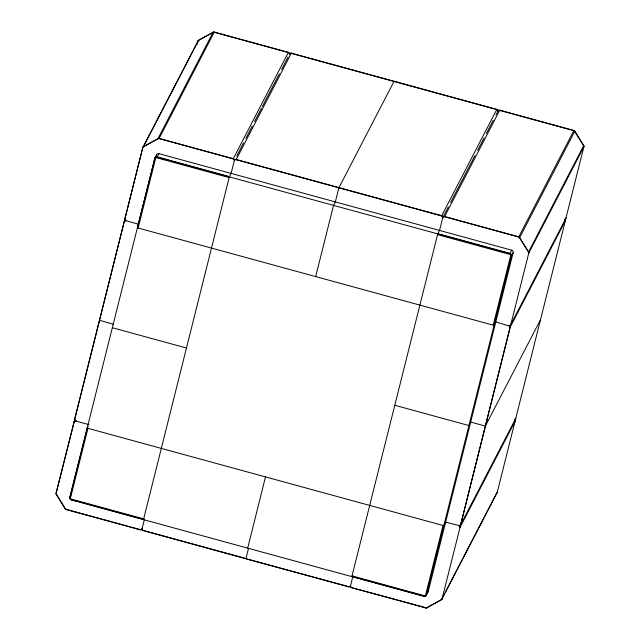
<?xml version="1.0" encoding="UTF-8"?>
<svg xmlns="http://www.w3.org/2000/svg" width="640" height="640" viewBox="0 0 640 640"><rect width="100%" height="100%" fill="white"/><g stroke="black" fill="none" stroke-linecap="round" stroke-linejoin="round"><path stroke-width="0.96" d="M124.392 221.248L125.528 220.464L124.16 221.744L74.664 419.224L74.84 420.336L75.776 421.032L88.976 424.648M124.272 221.52L74.776 419.008L74.96 420.12L75.888 420.816A1.528 1.448 27.4 0 0 74.072 421.824L56.096 493.296A1.528 1.448 27.4 0 0 56.28 494.416L65.16 508.848A1.528 1.448 27.4 0 0 66.088 509.552L140.232 529.832A1.528 1.448 27.4 0 0 142.048 528.824L142.104 528.72M515.616 418.752A1.52 1.448 27.4 0 0 515.848 418.264L460.608 524.824L510.096 327.344L509.92 326.232L495.784 321.92L493.992 325.384L137.376 227.808L137.912 226.776M510.24 326.576L509.616 325.56L510.216 327.12L460.72 524.608L459.928 525.704L445.592 522.224L443.792 525.688L87.176 428.112L88.136 426.272M56.096 493.296L74.752 419.552M138.496 224.16L125.976 220.736A1.52 1.448 27.4 0 1 124.864 218.92L142.72 147.664L197.952 41.104A1.52 1.448 27.4 0 1 198.632 40.224L213.144 32.184A1.528 1.448 27.4 0 1 214.288 32.056L288.424 52.344A1.52 1.448 27.4 0 1 289.536 54.152A1.528 1.448 27.4 0 1 291.36 53.144L496.84 109.368A1.52 1.448 27.4 0 1 497.952 111.176L496 114.936M124.864 218.92L126.984 210.688M127.208 209.792L142.832 147.448A1.52 1.448 27.4 0 1 143.512 146.568L158.872 138.352L233.304 158.688A1.52 1.448 27.4 0 1 234.456 160.232M69.792 497.472L154.76 158.448L156.56 154.984A2.008 1.904 27.4 0 1 158.952 153.656L511.704 250.176A2.008 1.904 27.4 0 1 513.168 252.56L428.208 591.584L426.408 595.056A2.008 1.904 27.4 0 1 424.016 596.376L71.264 499.856A2.008 1.904 27.4 0 1 69.792 497.472L70.752 495.632M87.296 427.896L69.912 497.256A2.008 1.904 27.4 0 0 70.696 499.312M137.488 227.592L154.872 158.224A2.008 1.904 27.4 0 1 157.272 156.904L229.44 176.648M87.952 428.328L70.568 497.688A1.2 1.144 27.4 0 0 71.448 499.12L143.616 518.864M138.152 228.024L155.528 158.656A1.2 1.144 27.4 0 1 156.968 157.864L229.144 177.608M156.072 156.912L156.56 154.984M197.168 43.992L197.84 41.32A1.52 1.448 27.4 0 1 198.52 40.448L213.032 32.408A1.528 1.448 27.4 0 1 214.176 32.272L288.312 52.56A1.52 1.448 27.4 0 1 289.424 54.376A1.52 1.448 27.4 0 1 291.248 53.368L496.72 109.592A1.52 1.448 27.4 0 1 497.84 111.4A1.528 1.448 27.4 0 1 499.656 110.392L573.8 130.68A1.528 1.448 27.4 0 1 574.728 131.376L583.608 145.816A1.528 1.448 27.4 0 1 583.784 146.928M197.288 43.776L197.952 41.104M144.512 518.984L142.048 528.824L142.232 529.936L143.16 530.632L348.64 586.856L349.784 586.728L350.52 585.744M265.488 476.904L247.752 547.896M315.68 276.6L333.528 205.384L335.328 201.912L338.864 187.824L394.096 81.256M248.496 548.408L245.904 558.744L347.808 586.376M350.944 586.992A1.528 1.448 27.4 0 1 350.536 585.896L352.928 576.016M496.648 110.112L496.84 109.368L441.6 215.936L236.12 159.712L234.984 159.84L234.304 160.72L231.12 173.4L229.328 176.872L143.544 519.384M443.024 525.48L425.64 594.84A1.2 1.144 27.4 0 1 424.2 595.64L352.032 575.888M493.216 325.176L510.6 255.816A1.2 1.144 27.4 0 0 509.72 254.384L437.552 234.64M426.408 595.056L511.488 255.808A2.008 1.904 27.4 0 0 510.024 253.424L437.848 233.672M350.464 585.856A1.528 1.448 27.4 0 0 351.576 587.664L425.712 607.952A1.528 1.448 27.4 0 0 426.856 607.816L441.368 599.784A1.52 1.448 27.4 0 0 442.048 598.904L460.016 527.424A1.52 1.448 27.4 0 0 459.16 525.712M509.04 325.424L508.984 325.536A1.52 1.448 27.4 0 0 510.808 324.528L528.776 253.048A1.528 1.448 27.4 0 0 528.6 251.936L519.064 236.904L444.648 216.512A1.528 1.448 27.4 0 0 442.92 217.272M514.96 419.968A1.52 1.448 27.4 0 1 515.136 421.08L497.168 492.56A1.528 1.448 27.4 0 1 496.488 493.44M497.952 111.176A1.528 1.448 27.4 0 1 499.768 110.168L573.912 130.456A1.528 1.448 27.4 0 1 574.84 131.152L583.72 145.592A1.528 1.448 27.4 0 1 583.904 146.704L565.928 218.184A1.52 1.448 27.4 0 1 565.496 218.888M102.344 519.216L66.208 509.328A1.528 1.448 27.4 0 1 65.272 508.632L65.16 508.848M142.72 147.664A1.52 1.448 27.4 0 1 143.4 146.792L198.632 40.224M143.4 146.792L157.912 138.752L213.144 32.184M157.912 138.752A1.528 1.448 27.4 0 1 159.048 138.616L214.288 32.056M154.76 158.448A2.008 1.904 27.4 0 1 157.152 157.12L158.952 153.656M124.16 221.744L125.192 219.744M126.032 220.624L124.832 220.864M138.336 225.968L138.752 225.152M99.528 320.264L113.16 324.248M112.392 327.744L186.488 348.016M75.832 420.928L75.776 421.032A1.528 1.448 27.4 0 0 73.96 422.048M56.28 494.416L56.392 494.192A1.528 1.448 27.4 0 1 56.216 493.08M234.36 160.608L234.304 160.72A1.528 1.448 27.4 0 0 233.192 158.904L288.424 52.344M236.704 156.072L243.584 142.808M245.88 138.384L252.296 126.008M254.584 121.584L261.464 108.32M262.256 106.752L279.344 73.832M281.632 69.408L288.048 57.024M236.12 159.712L291.36 53.144M66.088 509.552L65.272 508.632M71.264 499.856L79.328 501.816M140.232 529.832L140.344 529.616A1.528 1.448 27.4 0 0 142.072 528.856M143.16 530.632L143.28 530.416A1.528 1.448 27.4 0 1 142.136 529.152M442.768 217.632L439.536 230.432L437.736 233.896L351.84 576.632L353.424 576.816M448.328 206.912L442.824 217.52A1.52 1.448 27.4 0 0 441.712 215.712L236.232 159.488A1.528 1.448 27.4 0 0 234.416 160.496M450.624 202.488L474.92 155.616M477.664 150.312L484.088 137.928M486.376 133.512L493.256 120.24M441.6 215.936L442.536 216.632L442.712 217.744A1.528 1.448 27.4 0 1 444.536 216.736L499.768 110.168M513.168 252.56L511.376 256.024A2.008 1.904 27.4 0 0 509.912 253.64L511.704 250.176M444.536 216.736L518.672 237.024L573.912 130.456M583.904 146.704L528.664 253.272A1.52 1.448 27.4 0 0 528.48 252.16L519.608 237.72L574.84 131.152M348.64 586.856L348.752 586.64A1.528 1.448 27.4 0 0 350.344 586.12M351.576 587.664L397.096 599.872M528.48 252.16L583.72 145.592M510.808 324.528L566.048 217.96A1.52 1.448 27.4 0 1 565.368 218.84M510.096 327.344L565.336 220.776A1.528 1.448 27.4 0 0 564.736 219.216A1.52 1.448 27.4 0 0 564.968 219.176M540.592 319.52L485.352 426.088L470.688 422.072L468.888 425.536L394.792 405.264M458.848 525.728L458.792 525.84A1.52 1.448 27.4 0 1 459.904 527.648L515.136 421.08M424.016 596.376L424.128 596.16A2.008 1.904 27.4 0 0 426.52 594.832M425.712 607.952L425.824 607.728A1.528 1.448 27.4 0 0 426.968 607.6L441.48 599.56A1.528 1.448 27.4 0 0 442.16 598.68M426.856 607.824L425.824 607.728M441.368 599.784L444.232 594.256M445.144 592.488L450.648 581.872M451.104 580.992L496.6 493.216A1.528 1.448 27.4 0 0 497.28 492.336L442.048 598.904M158.288 138.416L158.024 138.528A1.528 1.448 27.4 0 1 159.16 138.4M564.568 220.568L565.336 220.776L515.728 418.488A1.52 1.448 27.4 0 1 514.768 419.48M159.048 138.616L233.192 158.904M157.152 157.12L509.912 253.64M80.216 502.056L89.048 504.472M89.936 504.72L97.888 506.896M98.776 507.136L114.68 511.488M115.568 511.728L123.52 513.904M124.4 514.152L133.24 516.568M134.128 516.808L142.08 518.984M354.304 577.056L362.264 579.232M363.144 579.472L379.056 583.824M379.936 584.072L387.896 586.248M388.776 586.488L397.616 588.904M398.496 589.144L423.248 595.92M103.272 519.472L111.616 521.752M112.544 522.008L120.88 524.288M121.808 524.544L130.152 526.824M131.08 527.08L139.416 529.36M143.28 530.416L245.064 558.264M398.024 600.12L406.368 602.4M407.296 602.656L415.632 604.936M416.56 605.192L424.904 607.472M75.888 420.816L74.96 420.12M519.544 237.264L519.72 237.496A1.528 1.448 27.4 0 0 518.784 236.8M56.392 494.192L64.824 507.912M515.416 418.968A1.52 1.448 27.4 0 1 514.888 419.264M564.856 219.64A1.528 1.448 27.4 0 1 565.224 221M510.92 324.304A1.52 1.448 27.4 0 1 509.664 325.36M518.672 237.024A1.528 1.448 27.4 0 1 519.608 237.72M351.688 587.44A1.528 1.448 27.4 0 1 351.176 587.2M428.208 591.584A2.008 1.904 27.4 0 1 427.312 592.744M514.848 420.192A1.52 1.448 27.4 0 1 515.024 421.304M71.376 499.64A2.008 1.904 27.4 0 1 71.032 499.512M125.824 220.416A1.52 1.448 27.4 0 1 124.976 218.704M460.488 525.096L459.464 525.664L460.488 525.096"/></g></svg>
